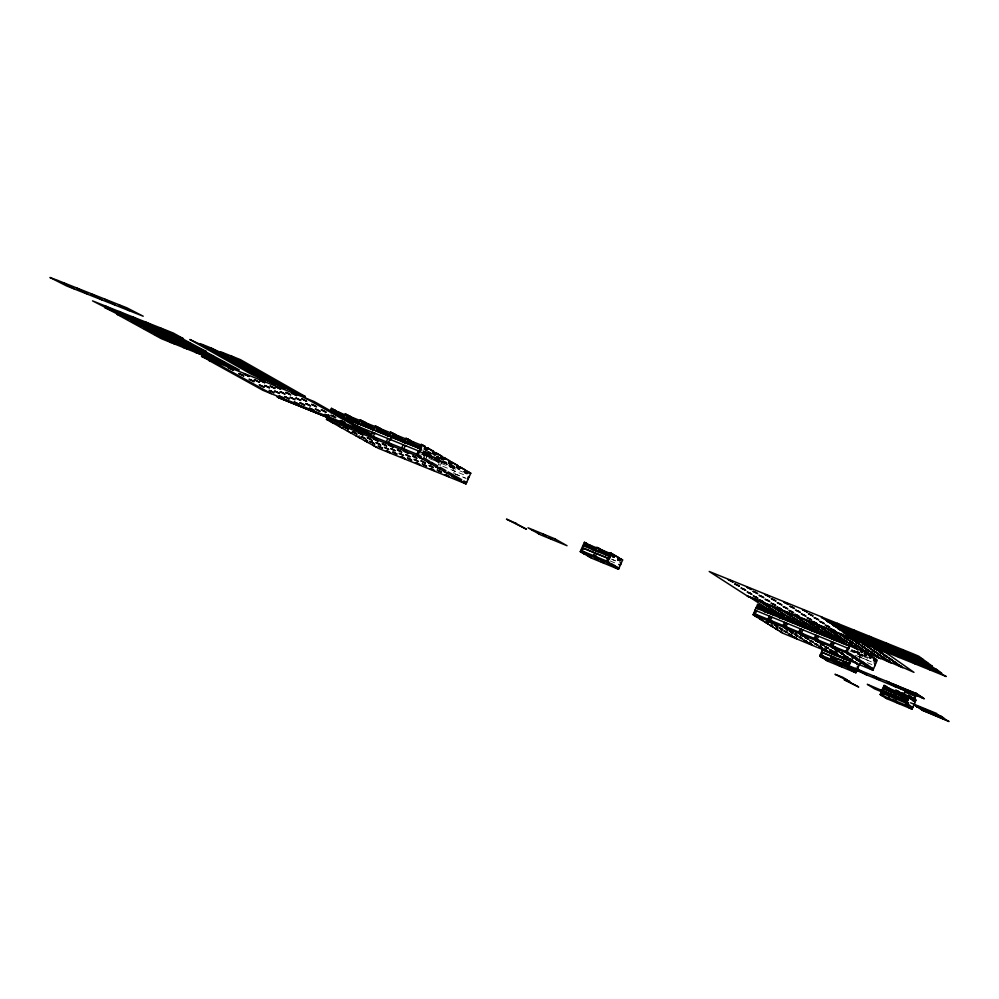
<?xml version="1.0" encoding="UTF-8"?>
<svg xmlns="http://www.w3.org/2000/svg" width="999" height="999" viewBox="0 0 999 999"><rect width="100%" height="100%" fill="white"/><g stroke="black" fill="none" stroke-linecap="round" stroke-linejoin="round"><path stroke-width="0.75" stroke-dasharray="5 3.75" d="M426.773 453.109L426.161 455.107A6.668 3.422 -68.2 0 0 428.459 456.431L429.52 454.707L437.038 459.253L436.213 460.951L438.461 462.262L439.085 460.864L436.838 459.565L437.862 459.977L437.237 461.363M434.765 457.742L434.153 459.727A6.618 3.372 -68.2 0 0 436.413 461.038L437.475 459.315L439.523 460.139L438.474 461.863A6.618 3.359 -68.2 0 1 436.213 460.564L436.813 458.566L433.903 456.805M859.677 654.944L858.453 654.133A6.206 1.886 -67.8 0 1 857.229 653.321L857.854 651.485M859.128 651.997L858.503 653.833A6.206 1.873 -67.8 0 0 859.727 654.645M862.774 654.67L862.212 655.981L860.988 655.169A6.206 1.873 -67.8 0 1 859.777 654.357L857.229 653.321L857.791 651.997M865.034 656.031L857.929 653.121L858.491 651.81M859.115 652.222L858.291 653.746L859.515 654.57M861.563 653.858L860.988 655.169L858.453 654.133L859.015 652.822M858.715 653.92L859.277 652.609M860.226 654.57L858.865 656.655M859.19 659.352L862 653.92M862.761 655.606L861.4 657.692M429.283 456.768L429.907 455.369L428.883 454.957L431.168 456.281L421.615 452.26M423.701 454.92L430.544 457.679L431.356 455.956M444.155 461.763L447.177 462.937L446.553 464.335L431.68 458.329L432.305 456.943L439.298 460.564L438.673 461.95L440.921 463.249L453.259 468.231L453.871 466.833L451.648 465.546M446.278 461.963L445.417 463.673L433.017 458.678L433.641 457.28L439.148 459.503M433.953 459.652L434.777 457.929M435.601 458.666L434.977 460.064L437.649 461.538L438.274 460.139M436.213 458.141L436.838 456.73M435.389 460.227L436.014 458.841L437.038 459.253M436.625 458.316L437.262 456.893L440.596 458.653M438.224 454.97L437.587 456.418L439.922 457.767M438.311 457.317L437.462 459.053L435.164 457.717M440.884 461.051L438.611 459.727L439.235 458.304L436.113 457.08M440.059 460.814L438.411 464.51L464.797 475.174M440.921 463.249L441.546 461.863L437.475 459.315M442.107 461.638L440.459 465.334L439.785 464.947M444.193 462.787L444.83 461.376M444.617 462.949L445.242 461.55M453.259 468.231L451.024 466.933L451.898 465.247M452.06 467.357L452.684 465.959M450.861 464.822L453.096 466.121L452.472 467.52L449.825 466.058M455.731 469.23L453.509 467.932L454.133 466.545L453.096 466.121M453.546 473.264L454.582 470.941L455.244 471.328M422.49 453.022L423.126 451.61M423.788 456.331L424.563 454.62L423.551 454.208M423.726 458.578L425.374 454.895L422.752 453.384L429.695 456.93L430.319 455.532L424.275 452.285L423.651 453.696L425.961 455.02L438.611 459.727M425.961 455.02L426.76 453.284M426.223 457.305L426.835 455.931L424.563 454.62M426.985 455.444L427.622 454.033M428.096 453.434L428.733 451.998M425.761 459.403L428.034 454.208L429.071 454.62L428.259 456.356L430.544 457.679M428.509 453.596L429.145 452.172L432.53 453.946M430.207 452.597L429.37 454.358L427.035 453.009L431.893 455.382M858.453 654.133L859.327 652.459M855.556 651.847A6.256 1.898 -67.9 0 0 856.692 652.297L857.579 650.624M430.432 452.172L429.358 453.933A6.806 3.496 -68.3 0 1 427.01 452.572M431.593 455.532L430.532 457.267A6.668 3.422 -68.2 0 1 428.234 455.944L428.833 453.933L423.526 450.849M423.738 455.919L424.8 454.208M427.222 451.81L430.007 452.934M426.985 451.935L431.168 453.608M424.875 451.298L430.519 453.571M424.9 451.723L427.222 452.659M431.156 454.845L425.611 452.609L424.975 454.021L422.664 452.684M423.788 452.11L430.919 454.957M423.564 452.222L430.532 455.032M435.864 457.18L440.072 458.878M434.328 456.968L435.364 457.392M419.992 451.973L438.911 459.602M441.108 460.726L446.69 462.987M423.151 454.046L422.127 453.633L424.4 454.945L421.703 453.858M425.374 454.895L427.41 455.706M428.259 456.356L433.017 458.678M426.835 455.931L439.085 460.864M441.546 461.863L449.762 465.184M451.136 465.734L453.871 466.833M450.686 465.809L459.016 469.168M420.741 453.921L431.68 458.329M450.424 465.896L455.969 468.131M448.788 465.634L451.273 466.645M436.213 460.951L438.673 461.95M451.024 466.933L453.509 467.932M428.946 458.404L438.461 462.262M459.865 470.904L462.624 472.015M454.458 473.626L465.971 478.296M455.119 474.013L465.197 478.084M858.853 652.434L851.648 649.6M851.822 650.199L858.84 653.059M851.136 650.349L855.381 652.085L854.145 651.261A6.256 1.911 -67.9 0 1 852.934 650.624M851.76 650.761L857.229 653.321M858.541 653.533L862.811 655.282M864.222 655.856L868.493 657.592M849.849 650.936L860.301 655.257M863.623 656.555L867.856 658.291M855.369 655.219L871.091 661.65M858.591 656.63L871.453 661.9M867.294 662.674L873.014 665.022M612.3 559.465L615.109 560.614M611.388 559.165L615.584 560.889M610.014 560.901L615.621 563.199M452.522 470.104L453.184 470.492L454.845 466.783L452.285 465.284L454.358 466.121L453.296 467.857A6.643 3.334 -68.2 0 1 451.073 466.558M437.674 458.741L439.972 460.064M447.914 464.685L443.156 462.362L445.417 463.673M422.777 450.786L429.071 454.62M428.334 451.323L431.006 452.884M439.073 457.592L436.451 456.056L438.536 456.893L437.462 458.653A6.743 3.434 -68.2 0 1 435.164 457.317M856.692 652.297L857.929 653.121M854.382 651.036L855.631 651.872M853.958 650.861L855.206 651.698M445.442 463.286A6.693 3.384 -68.2 0 1 443.181 461.975M443.369 462.45A6.693 3.384 -68.2 0 1 441.658 461.988M451.236 467.02A6.631 3.334 -68.2 0 1 449.001 465.721M435.377 457.804A6.743 3.447 -68.2 0 1 433.329 456.943M427.247 453.084A6.793 3.496 -68.3 0 1 425.025 451.985M422.452 452.597A6.718 3.472 -68.2 0 1 421.965 452.647M855.419 651.785A6.256 1.911 -67.9 0 1 854.17 650.948M852.334 649.387A6.306 1.936 -67.9 0 1 851.623 649.475"/><path stroke-width="1.5" d="M930.007 713.199L925.574 711.363M933.004 713.161L937.512 715.022M942.969 718.668L938.523 716.733M902.272 694.105L902.534 693.069L903.421 693.431L905.007 692.145L915.646 696.528L913.81 698.863L914.697 699.238L914.959 698.201L914.073 697.826L913.81 698.863M904.744 693.181L905.007 692.145M912.224 700.174L913.123 700.536L914.959 698.201M330.269 410.914L331.418 408.366L335.602 410.552L335.002 412.599A6.793 3.784 -68.4 0 0 337.562 414.048L344.218 417.157M373.701 429.895L375.424 426.024L380.394 428.534L379.782 430.594A6.868 3.684 -68.4 0 0 382.255 432.018M419.493 448.314L421.241 444.418L425.299 446.553L424.662 448.638A6.943 3.571 -68.3 0 0 427.06 450.037L428.171 448.239L433.628 451.436L432.992 453.496A6.881 3.509 -68.3 0 0 435.352 454.882L436.451 453.084L441.808 456.231L441.196 458.279A6.831 3.459 -68.3 0 0 443.506 459.64L444.592 457.854L449.875 460.951L449.25 462.987A6.768 3.397 -68.2 0 0 451.536 464.323L452.597 462.562L457.792 465.596L457.18 467.619A6.718 3.347 -68.2 0 0 459.428 468.931L460.489 467.182L465.596 470.179L464.985 472.177A6.656 3.297 -68.2 0 0 467.195 473.464L468.244 471.728L470.766 473.201L466.009 483.916L378.221 448.251L326.473 419.355L328.634 414.573M622.614 559.964L619.655 558.416L622.614 559.964L618.531 569.243L591.932 558.304L580.257 551.648L584.378 542.295L587.424 543.881L586.875 545.591A5.769 2.498 -67.8 0 0 588.548 546.565L596.59 550.287M595.416 550.661L596.853 547.39L600.624 549.275L600.074 550.998A5.782 2.46 -67.8 0 0 601.735 551.96M620.766 558.878L619.904 560.402A5.757 2.398 -67.8 0 1 618.294 559.452L618.843 557.742L615.122 555.556L614.248 557.08A5.794 2.435 -67.8 0 1 612.612 556.131L613.174 554.395L610.164 552.834L608.728 556.106M859.664 648.226L861.6 649.537L860.951 651.423A6.369 1.923 -67.9 0 0 862.199 652.26L863.099 650.549L865.946 652.484L865.296 654.357A6.319 1.898 -67.9 0 0 866.533 655.182L867.419 653.483L870.229 655.394L869.592 657.242A6.269 1.861 -67.9 0 0 870.803 658.066L871.677 656.38L870.391 655.856L874.45 658.254L873.813 660.089A6.231 1.836 -67.8 0 0 875.012 660.901L875.886 659.215L874.6 658.703L873.725 660.376A6.231 1.836 -67.8 0 1 873.576 660.439M907.404 698.551L908.378 695.429L910.526 696.578L910.002 698.101A5.195 1.424 -67.7 0 0 910.926 698.701L911.65 697.302L910.576 696.852L909.852 698.264A5.195 1.424 -67.7 0 1 909.614 698.363M911.65 697.302L913.773 698.688L913.248 700.212A5.157 1.399 -67.7 0 0 914.172 700.799L914.884 699.412L913.81 698.963L913.098 700.361A5.157 1.411 -67.7 0 1 912.562 700.474M914.884 699.412L915.933 700.099L912.05 709.178L886.975 698.763L880.169 694.542L884.09 685.401L886.275 686.55L885.589 688.448L886.063 687.349L885.089 686.725L884.615 687.824L887.537 689.672L898.988 694.205L897.214 693.468M898.039 693.593L898.725 691.695L895.853 690.247L894.879 693.368M897.639 690.996L894.492 698.326L896.64 699.687M898.201 693.219L897.239 692.607L897.714 691.508L910.289 696.927L911.225 697.539L910.751 698.638L909.814 698.026L910.289 696.927M908.116 697.764L900.099 694.442L898.725 692.369M900.099 694.442L900.561 693.356M905.231 702.784L906.617 700.386M908.453 695.953L907.979 697.052L897.239 692.607M912.05 709.178L905.519 705.069L909.452 695.878M911.225 697.539L910.326 697.165L909.852 698.264L910.926 698.701M907.167 704.058L908.416 704.57L907.641 706.405L906.38 705.881M847.202 665.996L848.788 663.361M855.881 672.777L847.864 667.707L850.499 661.588L822.327 650.012L819.704 656.093L828.059 661.288L855.881 672.777L859.864 663.511M851.847 659.864L849.287 658.816L853.096 660.676L851.847 659.864L852.409 658.541M853.371 656.006L854.682 656.543L854.095 657.891L851.51 656.518L852.821 657.055L853.408 655.694L850.186 653.583L849.6 654.944L846.977 653.558L847.564 652.185M862.562 650.824L861.975 652.172L860.726 651.336M865.658 652.921L865.084 654.27L866.32 655.094L866.895 653.758L864.572 652.484M864.659 654.782A6.319 1.898 -67.9 0 0 865.234 654.657L865.808 653.321M862.174 661.788L863.461 662.312L862.886 663.648L860.351 662.312L861.65 662.837L862.224 661.5L859.103 659.452L858.528 660.801L855.968 659.44L857.267 659.977L857.854 658.616L854.682 656.543M869.942 655.831L869.367 657.155L870.591 657.979L871.153 656.643L868.868 655.394M866.47 664.61L867.756 665.134L867.194 666.47L864.684 665.134L865.971 665.671L866.545 664.335L863.461 662.312M874.162 658.678L873.601 660.002L874.799 660.814L875.361 659.49L873.101 658.254M875.361 659.49L874.3 659.053L873.725 660.376L875.012 660.901M874.113 662.886L875.386 663.411L874.799 665.834M771.303 613.211L761.375 608.828A6.344 2.223 -67.9 0 1 759.914 607.904L760.551 606.018L757.579 604.42L753.109 614.735L782.941 633.254L872.926 670.217L877.247 660.152L875.886 659.215M885.164 685.838L884.202 688.948M887.537 689.672L887.999 688.586M888.486 688.898L888.011 689.984L890.896 691.82M888.81 697.389L891.907 690.159L886.375 686.862L889.709 688.748M892.706 697.589L894.093 695.204M885.089 686.725L895.778 691.146L895.304 692.245L884.615 687.824M796.028 633.291L795.454 634.627L796.827 635.501M795.928 637.949L793.443 636.925L797.264 638.786L795.928 637.949L796.478 636.65M798.701 631.793L800.499 628.895M799.999 632.33L801.373 629.158M804.17 626.211L805.219 623.788M805.369 624.475L804.832 625.898L808.216 627.534M800.811 636.326L800.236 637.649L801.585 638.498M806.568 636.525L805.993 637.874L807.354 638.748M810.164 642.257L809.59 643.556L810.913 644.392M814.347 638.186L815.721 635.014M816.695 632.729L817.744 630.307M815.646 638.723L817.02 635.539M819.717 634.065L820.366 631.38M818.069 641.72L815.459 640.659L819.43 642.594L818.069 641.72L818.656 640.359L816.957 639.26L818.743 636.338M820.629 645.504L820.054 646.828L821.365 647.652M822.789 644.755L820.204 643.693L824.125 645.616L822.789 644.755L823.376 643.406M821.74 655.819L821.215 657.03L823.576 658.254L822.414 657.779L822.939 656.568M825.174 648.413L824.6 649.725L825.898 650.536L826.46 649.238M822.377 657.517L822.901 656.293M830.082 644.63L831.867 641.695M832.442 639.16L834.015 635.501M831.405 645.167L832.779 641.97M833.765 639.697L835.339 636.038M825.923 658.428L825.399 659.627L827.734 660.851L826.585 660.364M835.601 639.01L836.65 636.575M836.051 655.556L831.018 653.234A5.682 1.786 -67.8 0 1 829.844 652.484L830.369 651.273M836.2 638.623L836.787 637.262L846.041 641.021M833.066 646.253L832.479 647.627L833.803 648.488M831.443 655.544L830.931 657.767M832.192 653.97L832.716 652.772M833.99 652.547L837.811 654.407L833.99 652.547L834.552 651.223M835.826 651.748L835.264 653.059L836.538 653.883M837.686 649.263L837.1 650.624L838.411 651.473M833.091 660.177L834.677 657.567M836.525 653.583L837.1 652.26M834.265 660.664L835.489 657.817M842.681 643.518A6.394 1.986 -67.9 0 1 842.107 642.569L842.694 641.208M835.439 661.151L837.025 658.528M842.244 652.222L841.658 653.571L842.944 654.407M839.322 665.621L838.161 664.897L841.645 666.583L839.322 665.621L839.847 664.422M845.454 657.742L844.929 658.94A5.707 1.761 -67.8 0 1 843.78 658.204L842.619 657.454L843.144 656.243M845.941 651.111L847.701 648.164M848.301 645.616L849.874 641.957L852.696 643.506L849.874 641.957M843.968 658.541L844.48 657.342M872.926 670.217L846.665 653.034L849.625 646.166L756.031 608.004L755.057 610.239L849.038 648.713L849.625 646.166M758.853 604.932L757.741 608.803M759.028 605.619L760.501 606.555L759.914 607.904L758.441 606.967L759.028 605.619L770.391 610.239M755.544 614.535L754.957 615.884L757.704 617.32L756.43 616.795L757.017 615.459M759.764 608.416A6.344 2.223 -67.9 0 0 760.114 608.316L761.375 608.828L761.962 607.492M762.836 609.765L763.411 608.428L767.657 610.152M760.664 617.732L760.089 619.068L762.799 620.479L761.538 619.967M761.35 619.58L761.925 618.256M765.983 610.314L765.396 611.638L763.96 610.714M767.744 619.13L769.542 616.258M771.128 611.338L770.516 614.01M768.406 622.29L767.831 623.613L766.395 622.714L766.97 621.403M771.815 610.814L771.228 612.162L758.441 606.967M769.03 619.655L770.391 616.508M771.365 614.26L772.926 610.651M770.304 620.179L772.102 617.307M773.688 612.375L773.076 615.059M785.202 618.868L776.66 615.059A6.356 2.185 -67.9 0 1 775.236 614.135L773.788 613.211L774.375 611.863M771.54 622.664L768.98 621.615L772.976 623.576L771.54 622.664L772.115 621.316M775.236 614.135L775.811 612.787M775.599 614.622L776.186 613.286M771.54 626.173L772.776 626.685L771.378 625.811L771.94 624.5M778.096 615.983L778.671 614.635M780.731 616.321L780.157 617.657L778.745 616.745M781.156 616.495L780.581 617.832L779.17 616.92M776.985 627.909L776.423 629.208L777.659 629.72L776.273 628.858L776.835 627.547M783.166 625.436L784.54 622.277M781.23 632.205L782.467 632.704L781.093 631.855L781.655 630.556M784.465 625.973L785.826 622.814M786.812 620.554L788.373 616.932L789.66 617.469L788.099 621.078M786.388 631.967L783.878 630.943L787.761 632.829L786.388 631.967L786.95 630.656M791.171 630.219L790.584 631.568L791.982 632.442M791.183 634.977L788.698 633.953L792.544 635.826L791.183 634.977L791.757 633.666M585.489 542.757L584.565 546.303M585.189 544.617L585.726 543.406L596.903 547.964L596.366 549.188L585.189 544.617L587.612 546.191M582.904 551.635L582.367 552.847L585.152 554.27L584.04 553.808L584.577 552.597M585.726 543.406L587.412 544.38L586.875 545.591L585.764 545.142A5.769 2.498 -67.8 0 0 586.276 545.941M586.888 546.178A5.769 2.498 -67.8 0 0 587.437 546.116L588.548 546.565L589.073 545.354M591.57 546.803L591.033 548.014L593.418 549.562L593.955 548.351M591.508 556.368L590.983 557.579L589.323 556.643L589.86 555.432M594.867 548.726L594.343 549.937L595.978 550.886M593.269 555.556L595.029 552.984M598.726 548.164L597.789 551.71M599.15 548.888L600.799 549.85L600.262 551.073L598.613 550.112L599.15 548.888L610.389 553.483M596.678 558.741L594.817 557.966L598.339 559.69L596.678 558.741L597.215 557.517L595.142 556.318L596.89 553.758M600.986 551.66L601.523 550.437L599.875 549.475L600.799 549.85M610.551 555.856L603.558 552.996L604.095 551.785M602.447 562.037L600.599 561.276L604.083 562.974L602.447 562.037L602.984 560.826M606.568 561.013L607.829 558.154M618.531 569.243L607.155 562.712L611.288 553.296M612.961 554.832L612.424 556.056L614.06 557.005L614.597 555.781L612.025 554.445M618.643 558.166L618.106 559.378L619.717 560.327L620.242 559.115L617.707 557.779M619.068 568.031L617.057 566.883L616.52 568.094L615.409 567.632L615.946 566.421M620.304 565.209L621.191 563.186L620.079 562.737M433.429 451.973L432.779 453.421L435.139 454.795L435.789 453.346L432.367 451.536M430.631 462.075L431.905 462.587L431.268 464.036L427.622 462.162L428.896 462.687L429.545 461.226L423.588 457.817L422.939 459.265L419.243 457.367L420.529 457.892L421.191 456.431L418.169 454.695L327.123 417.919M441.62 456.768L440.984 458.204L443.294 459.552L443.931 458.116L440.559 456.331M439.198 470.904L437.112 470.054L441.471 472.202L439.198 470.904L439.822 469.493M449.675 461.476L449.038 462.899L451.323 464.235L451.948 462.812L448.626 461.051M457.604 466.121L456.968 467.532L459.215 468.843L459.84 467.432L456.555 465.696M454.82 475.949L456.068 476.461L455.444 477.872L451.935 476.073L453.196 476.585L453.821 475.162L448.151 471.915L447.515 473.339L443.956 471.516L445.229 472.028L445.866 470.591L440.097 467.282L439.46 468.718L435.864 466.87L437.125 467.395L437.774 465.959L431.905 462.587M467.607 471.978L465.409 470.691L464.785 472.09L466.983 473.376L467.607 471.978L466.57 471.553L465.946 472.964A6.656 3.297 -68.2 0 1 465.034 472.952M371.665 442.195L369.63 441.371L374.076 443.544L371.665 442.195L372.29 440.796M377.51 429.245L378.159 427.809L390.846 432.904L390.197 434.353L377.672 429.757M375.674 439.747L373.576 438.898L378.159 441.158L375.674 439.747L376.323 438.299L373.201 436.538L374.725 433.154L375.474 433.578M374.725 444.393L374.113 445.766L372.914 445.279M380.07 446.903L378.047 446.091L382.455 448.239L380.07 446.903L380.694 445.517M387.55 435.214L388.599 435.639L386.151 434.228L386.8 432.792M386.313 441.833L387.837 438.436M388.923 436.014L390.659 432.142L395.604 434.64L393.494 433.791M392.782 432.992L390.696 439.722L389.96 439.298L388.436 442.694L390.497 443.856M392.744 435.377L393.394 433.916L406.181 439.048L405.532 440.509L392.657 435.776M390.884 445.904L388.761 445.042L393.331 447.29L390.884 445.904L391.533 444.443M402.659 441.296L403.708 441.72L401.298 440.322L401.948 438.886M401.648 448.027L403.171 444.617M404.258 442.182L406.006 438.299L410.939 440.784L406.006 438.299M408.141 439.16L406.393 443.044L407.13 443.469M407.967 441.92L410.527 442.957L408.091 441.546L408.741 440.084L421.628 445.254M416.87 454.183L418.406 450.761L419.13 451.173M466.009 483.916L417.52 456.168L422.527 444.93M425.099 447.09L424.45 448.551L426.848 449.95L427.497 448.489L424.026 446.665M424.263 464.835L422.19 463.998L426.561 466.146L424.263 464.835L424.887 463.436M328.359 418.419L329.37 416.183M330.944 412.687L332.655 408.866L331.418 408.366M334.428 413.012A6.793 3.796 -68.4 0 1 333.766 412.1L335.002 412.599L332.442 411.138L333.092 409.715L348.052 416.146M344.168 418.144A6.743 3.734 -68.3 0 1 343.881 417.657L341.358 416.221L341.995 414.797M339.26 424.712L338.624 426.136L339.847 426.623M340.984 423.514L341.995 421.278M345.292 413.936L350.287 416.446L345.292 413.936L343.569 417.769L344.343 418.206M345.504 414.697L344.867 416.133L332.442 411.138M343.069 424.363L344.068 422.115M347.377 414.772L345.654 418.606L346.416 419.043M348.851 418.169L349.887 418.581L347.352 417.132L348.002 415.696L360.514 420.716M348.027 429.632L347.402 431.031L348.614 431.531M357.654 423.189L358.678 423.601L356.181 422.177L356.83 420.754M355.994 429.582L357.505 426.211L358.254 426.648M360.302 419.967L365.284 422.465L360.302 419.967L358.579 423.813L359.34 424.238M358.079 430.419L359.59 427.06M362.4 420.804L360.676 424.65L361.426 425.087M356.668 434.465L356.031 435.864L357.255 436.351M366.358 425.624L362.387 423.176L363.037 421.728L375.636 426.785M359.103 435.826L358.479 437.225L359.69 437.712M372.552 429.183L373.589 429.607L371.128 428.184L371.765 426.76M366.371 439.71L365.746 441.096L364.535 440.609M367.57 440.571L366.945 441.945L368.144 442.432M371.104 435.689L372.615 432.305L373.364 432.729M377.535 426.873L375.799 430.744L376.548 431.168M761.375 608.828L762.299 607.142L764.522 608.566M615.122 555.556L613.998 555.094L613.124 556.63A5.794 2.435 -67.8 0 1 612.936 556.668M588.548 546.565L589.422 545.042L593.231 547.265M468.244 471.728L466.995 471.216L465.946 472.964L467.195 473.464M452.597 462.562L451.336 462.05L450.262 463.811A6.768 3.409 -68.2 0 1 449.113 463.723M342.158 414.285L338.661 412.3L337.562 414.048L336.326 413.561A6.793 3.796 -68.4 0 1 335.052 413.411M913.123 700.536L914.697 699.238M914.073 697.826L915.646 696.528M901.835 694.73L900.236 696.028L906.905 698.788M833.366 638.623L831.58 637.961L835.089 639.772M202.947 345.354L201.436 344.792L218.981 354.22M213.174 349.425L211.638 348.863L237.138 362.787L235.752 362.225M233.778 357.63L232.218 357.068L279.071 383.154L277.697 382.605M214.485 351.835L212.974 351.286L230.232 360.552M224.638 355.894L223.114 355.332L248.164 369.006L246.79 368.456M234.852 359.965L233.304 359.403L250.424 368.619M245.105 364.048L243.556 363.486L268.369 377.085L266.983 376.536M225.799 358.204L224.3 357.654L241.271 366.758M235.889 362.237L234.378 361.675L271.291 382.267L285.377 388.524M246.029 366.283L244.505 365.721L261.338 374.787M236.913 364.46L235.414 363.911L252.11 372.864M246.94 368.469L245.429 367.907L269.643 381.118L268.281 380.569M257.018 372.49L255.494 371.928L272.053 380.844M267.133 376.536L265.609 375.974L289.585 389.111L288.212 388.561M247.827 370.592L246.328 370.042L262.762 378.846M267.794 378.584L266.271 378.034L282.567 386.788M277.847 382.617L276.323 382.055L296.241 392.882L305.319 396.528L240.409 359.64L230.944 355.869L235.04 358.191L233.629 357.63M258.541 376.623L257.055 376.074L275.474 384.553L266.933 380.032L268.431 380.582M278.384 384.565L276.873 384.016L295.329 392.52L286.95 388.087L288.374 388.574M818.418 625.774L816.57 625.099L820.266 627.01M829.819 630.406L827.959 629.757L831.643 631.63M841.283 635.052L839.41 634.365L843.069 636.263M852.796 639.735L850.898 639.035L854.557 640.933M864.372 644.43L862.462 643.731L866.096 645.616M812.512 624.775L810.713 624.088L814.36 625.998M875.998 649.15L874.075 648.438L877.696 650.324M823.775 629.358L821.94 628.683L825.586 630.569M835.089 633.953L833.241 633.266L836.875 635.152M846.465 638.573L844.592 637.886L848.213 639.76M857.891 643.219L856.006 642.519L859.615 644.392M795.666 619.305L793.905 618.631L797.539 620.529M806.742 623.813L804.957 623.126L808.578 625.024M880.918 652.572L878.995 651.86L882.579 653.733M817.856 628.334L816.058 627.697L819.667 629.532M829.033 632.879L827.209 632.205L830.818 634.065M840.271 637.437L838.423 636.763L842.02 638.623M790.147 618.406L788.386 617.757L792.007 619.617M851.56 642.032L849.699 641.383L853.283 643.206M801.086 622.852L799.337 622.177L802.921 624.063M862.899 646.64L861.026 645.953L864.597 647.802M812.075 627.322L810.314 626.648L813.885 628.521M874.287 651.273L872.402 650.574L875.961 652.422M823.114 631.818L821.315 631.193L824.899 633.004M885.738 655.931L883.84 655.232L887.374 657.067M834.215 636.338L832.392 635.701L835.963 637.512M784.739 617.519L783.029 616.858L786.6 618.731M845.354 640.871L843.531 640.222L847.09 642.032M795.554 621.927L793.805 621.278L797.389 623.114M856.555 645.429L854.719 644.742L858.253 646.578M806.405 626.348L804.67 625.674L818.893 631.468L813.735 628.421M867.819 650.012L865.958 649.325L869.48 651.148M817.319 630.794L815.546 630.169L819.105 631.967M879.12 654.607L877.247 653.92L880.768 655.744M828.283 635.252L826.498 634.627L830.032 636.413M890.484 659.24L888.598 658.541L892.095 660.351M839.297 639.735L837.487 639.073L841.021 640.883M790.134 621.016L788.423 620.354L791.97 622.19M850.361 644.243L848.538 643.568L852.06 645.379M800.873 625.386L799.15 624.725L802.672 626.56M861.475 648.763L859.652 648.089L863.148 649.899M811.65 629.782L809.914 629.108L813.423 630.943M872.651 653.321L870.803 652.634L874.287 654.445M822.477 634.19L820.716 633.566L824.225 635.352M883.878 657.891L882.005 657.23L885.489 659.003M895.154 662.487L893.281 661.788L896.74 663.586M844.292 643.081L842.507 642.419L845.991 644.218M855.281 647.552L853.471 646.89L856.942 648.676M866.32 652.047L864.497 651.373L880.556 658.728L851.111 638.573L841.058 634.49L842.931 635.764L841.433 635.152M898.201 687.474L903.108 689.51M877.409 656.568L875.574 655.893L879.02 657.679M888.548 661.113L886.687 660.451L890.134 662.2M899.737 665.671L897.876 664.984L901.298 666.758M200.037 343.556L209.353 347.277L225.886 356.443L224.5 355.881M220.592 351.748L230.007 355.494L246.366 364.61L244.955 364.048M202.822 345.354L204.208 345.904M213.037 349.425L214.435 349.975L210.29 347.64L227.984 355.931M224.713 354.071L221.903 352.959L239.31 362.337M207.517 347.777L189.847 339.498L251.598 374.375L265.622 380.607M112.712 310.639L104.82 307.617L121.204 315.971M125.936 315.909L111.851 310.165L122.377 314.623M139.248 321.216L125.075 315.434L135.652 319.917M152.66 326.561L138.399 320.754L149.026 325.249M166.146 331.943L151.811 326.099L162.487 330.619M179.733 337.362L165.31 331.481L176.036 336.026M214.348 351.835L215.734 352.385M234.703 359.952L236.101 360.514M124.713 317.245L116.858 314.235L161.326 338.673L239.261 369.917L201.898 349.737M137.862 322.49L123.864 316.783L134.316 321.203M151.099 327.772L137.013 322.028L147.515 326.473M164.41 333.092L150.25 327.31L160.802 331.78M177.822 338.449L163.586 332.63L174.176 337.125M191.321 343.831L176.998 337.987L187.637 342.495M225.662 358.204L227.035 358.753M245.891 366.283L247.277 366.833M132.168 322.003L146.041 327.672L135.677 323.276M145.205 327.21L159.153 332.917L148.739 328.496M158.329 332.455L172.352 338.186L161.9 333.753M171.541 337.737L185.652 343.506L175.137 339.048M184.827 343.044L199.026 348.851L188.474 344.38M198.214 348.401L206.393 351.536L178.896 336.9L183.454 338.711L173.351 333.067L92.545 300.886L109.191 309.365M236.775 364.448L238.137 364.997M256.868 372.49L258.242 373.039M143.781 328.384L148.089 330.107M156.731 333.566L161.064 335.302M169.78 338.786L174.138 340.534M182.904 344.043L187.3 345.791M196.116 349.325L200.537 351.099M209.415 354.645L213.873 356.431M247.69 370.592L249.038 371.128M267.645 378.571L269.006 379.121M155.17 334.653L159.453 336.363M168.057 339.81L172.365 341.533M181.019 345.005L185.352 346.74M194.068 350.224L198.439 351.973M207.193 355.494L211.588 357.255M220.417 360.789L224.837 362.562M258.391 376.611L259.74 377.147M278.221 384.553L279.583 385.102M334.365 410.052L335.602 410.552M380.394 428.534L375.424 426.024M425.299 446.553L421.241 444.418M337.437 411.8L338.661 412.3M428.171 448.239L426.885 447.714L433.628 451.436M334.615 410.764L335.652 411.176L333.092 409.715M349.5 416.733L350.537 417.157L348.002 415.696M364.498 422.752L365.547 423.176L363.037 421.728M379.583 428.821L380.631 429.233L378.159 427.809M408.616 440.472L409.677 440.896M380.594 429.657L381.643 430.082M395.754 435.751L396.815 436.176M426.423 448.064L427.497 448.489M347.352 417.132L359.865 422.165M362.387 423.176L374.987 428.234M408.091 441.546L420.966 446.715M436.451 453.084L435.164 452.572L441.808 456.231M363.848 424.2L364.897 424.612M434.715 452.922L435.789 453.346M349.937 419.031L359.078 423.126M364.885 425.037L374.063 429.158M379.957 431.093L390.534 435.776M395.104 437.187L405.731 441.895M409.977 443.593L419.617 447.477M432.817 452.584L437.062 454.283M341.358 416.221L344.106 417.32M356.181 422.177L358.953 423.289M371.128 428.184L373.901 429.308M386.151 434.228L390.359 435.926M401.298 440.322L405.532 442.02M419.393 447.602L416.546 446.453L420.267 448.801M444.592 457.854L443.319 457.355L447.277 459.665M343.881 417.657L342.657 417.157A6.731 3.734 -68.3 0 0 343.294 418.044M335.489 414.51L421.516 449.263L420.417 451.698L353.196 424.475M443.931 458.116L442.869 457.692L445.179 459.041M337.699 415.534L343.481 417.857M346.366 419.018L373.826 430.07M376.71 431.231L388.274 435.889M391.171 437.05L420.067 448.676M448.601 460.439L449.875 460.951M451.948 462.812L450.899 462.387L450.262 463.811L451.536 464.323M443.506 459.64L442.232 459.128A6.818 3.459 -68.3 0 1 441.071 459.028M457.792 465.596L451.336 462.05M459.228 466.67L460.489 467.182M458.803 467.008L459.84 467.432M465.596 470.179L460.514 467.42M470.766 473.201L466.995 471.216M464.622 471.178L468.768 472.839L466.57 471.553M463.736 471.665L464.985 472.177M278.446 397.664L369.692 434.515M821.39 616.907L912.899 653.733L918.78 656.231L922.989 659.34L912.399 655.182M823.039 618.031L821.453 617.382L824.662 619.143M826.285 620.267L832.354 622.939L827.097 620.816M831.955 622.664L848.213 629.358L836.837 624.525M847.826 629.083L864.185 635.814L852.746 630.956M863.798 635.539L880.256 642.307L868.768 637.437M879.894 642.045L896.453 648.851L884.902 643.955M896.091 648.588L912.749 655.431L901.148 650.511M828.708 621.927L827.135 621.291L830.306 623.026M326.473 419.355L417.52 456.168M831.905 624.113L837.911 626.773M329.695 421.153L330.931 421.653M832.691 624.662L842.756 628.621M858.528 635.002L842.369 628.346L853.646 633.141M874.412 641.42L858.153 634.727L869.48 639.547M890.409 647.889L874.038 641.158L885.426 645.991M906.505 654.407L890.047 647.627L901.485 652.484M922.714 660.963L906.155 654.145L917.644 659.028M332.267 422.577L333.491 423.077M834.277 625.749L832.716 625.112L835.851 626.823M837.412 627.896L843.368 630.531L838.186 628.433M842.981 630.269L858.978 636.85L847.789 632.105M858.603 636.588L874.687 643.206L863.448 638.436M874.312 642.944L890.496 649.612L879.22 644.817M890.146 649.35L906.43 656.056L895.079 651.248M906.081 655.806L922.452 662.549L911.063 657.717M922.114 662.3L932.529 666.408L928.483 663.411L922.377 660.714L927.809 662.911L923.675 659.852L917.507 657.13M341.146 427.535L342.37 428.034M839.747 629.495L838.198 628.87L841.283 630.556M842.819 631.618L848.725 634.215L843.581 632.142M848.351 633.953L864.21 640.496L853.121 635.789M863.835 640.234L879.794 646.803L868.655 642.082M879.432 646.553L895.479 653.171L884.29 648.413M895.129 652.909L911.275 659.565L900.037 654.795M910.938 659.315L927.172 666.008L915.883 661.213M926.847 665.759L937.174 669.842L927.147 664.223M349.875 432.417L351.099 432.917M845.117 633.179L843.581 632.567L846.628 634.228M848.139 635.264L853.983 637.849M848.888 635.776L858.728 639.66M874.125 645.903L858.353 639.41L869.342 644.068M889.634 652.197L873.763 645.654L884.802 650.349M905.244 658.516L889.285 651.947L900.374 656.655M920.953 664.897L904.894 658.279L916.033 663.011M936.762 671.303L920.616 664.647L931.805 669.405M850.386 636.8L848.863 636.188L851.872 637.824M853.358 638.848L946.215 676.523L936.438 671.066L941.732 673.214L937.836 670.329L931.842 667.682M747.015 595.791L853.72 639.098M747.864 596.341L855.194 640.109L820.978 616.62L709.203 571.478L748.713 596.89M818.581 625.874L820.067 626.485L818.131 625.187L828.071 629.22L858.541 649.75L845.853 644.118M829.982 630.506L831.468 631.106L829.57 629.832L839.56 633.89L869.517 654.233L856.805 648.588M852.946 639.835L854.445 640.446L852.609 639.185L862.711 643.281L891.632 663.249L878.883 657.579M864.51 644.53L866.021 645.142L864.222 643.893L874.362 648.014L902.771 667.782L889.997 662.112M876.135 649.25L877.659 649.862L875.886 648.626L886.076 652.772L913.973 672.352L901.16 666.67M808.79 622.315L814.135 625.474L812.674 624.887M820.117 626.91L825.399 630.057L823.925 629.457M831.493 631.53L836.725 634.652L835.239 634.053M842.919 636.163L848.101 639.273L846.615 638.673M854.407 640.834L859.527 643.918L858.041 643.319M865.946 645.516L871.066 649.05M877.547 650.237L882.567 653.284L881.056 652.672M375.274 446.603L376.473 447.09M814.21 625.898L819.467 629.02L818.019 628.433M825.436 630.469L830.644 633.566L829.182 632.979M836.725 635.052L841.882 638.136L840.421 637.537M848.076 639.672L853.171 642.732L851.697 642.132M859.477 644.305L864.522 647.34L863.036 646.74M870.928 648.95L875.923 651.972L874.425 651.373M882.442 653.633L887.374 656.63L885.876 656.031M795.828 619.405L797.264 619.992L784.153 611.4L793.955 615.372L801.31 620.229L799.962 619.954L808.341 624.5L806.892 623.913M797.377 620.429L802.672 623.538L801.235 622.951M808.428 624.924L813.661 628.009L812.224 627.422M819.517 629.432L824.799 633.104M830.669 633.965L835.813 637.025L834.352 636.438M841.882 638.523L846.965 641.558L845.504 640.971M853.134 643.106L858.166 646.116L856.705 645.529M864.447 647.702L869.43 650.699L867.956 650.099M875.823 652.335L880.743 655.307L879.257 654.707M887.249 656.98L892.107 659.927L890.621 659.328M777.234 613.024L784.377 615.933M794.143 619.904L789.822 618.144L789.235 619.505L790.646 620.416A6.381 2.148 -67.9 0 0 790.696 620.629M798.451 621.665L801.335 622.827M805.519 624.313L806.805 624.837M809.277 626.061L815.808 628.721M821.028 630.844L828.908 634.053M831.53 635.114L834.153 636.188M761.026 606.63L762.299 607.142M776.31 612.837L777.584 613.361M790.296 618.506L791.72 619.08L772.939 606.843L782.692 610.801L815.122 632.055L802.522 626.46M837.125 637.587L838.448 638.124M760.501 606.555L759.44 606.131L760.901 607.067M851.298 643.506L852.409 643.955M780.993 615.097L786.3 618.194M791.857 619.517L797.115 622.602M802.771 623.963L807.979 627.022M822.639 632.192L823.725 632.629M824.749 632.904L829.857 635.938L828.433 635.352M835.813 637.412L840.883 640.421M846.94 641.932L851.947 644.929L850.499 644.343M858.116 646.49L863.074 649.45L861.625 648.863M869.342 651.061L874.25 654.008L872.789 653.408M880.631 655.644L885.476 658.578L884.015 657.979M891.97 660.264L896.765 663.174L895.291 662.574M810.314 627.459L811.6 627.996M855.868 646.003L857.179 646.54L855.219 645.217M773.788 613.211L779.507 615.534M783.79 617.282L786.65 618.443M793.556 621.253L799.312 623.601M826.997 634.877L820.441 632.205L821.79 633.104M838.848 639.697L844.13 641.857M855.793 646.553L856.892 646.99M786.45 618.631L791.683 621.678L790.284 621.116M797.227 623.014L802.422 626.061L801.023 625.486M808.066 627.434L813.211 630.444L809.602 628.983L810.963 629.87A6.356 2.073 -67.9 0 0 811.7 630.869M818.955 631.868L824.038 634.865L822.627 634.29M829.894 636.313L834.927 639.298L831.668 637.974M840.871 640.796L845.866 643.756L840.808 641.695L842.107 642.569M851.922 645.292L856.855 648.239L855.419 647.652M863.011 649.812L867.894 652.734L866.458 652.147M874.15 654.345L878.995 657.255L877.534 656.668M885.351 658.903L890.134 661.8L888.673 661.201M896.602 663.486L901.335 666.358L899.874 665.759M860.289 649L861.6 649.537M774.113 614.023L776.66 615.059M810.351 629.12L813.236 630.294M841.47 641.795L844.093 642.869M770.616 613.099L763.561 610.227L765.009 611.151A6.294 2.185 -67.9 0 0 766.458 612.062L767.881 612.986M784.49 618.756L778.808 616.433L780.231 617.345A6.319 2.148 -67.9 0 0 781.643 618.256L783.041 619.155M797.015 623.851L799.874 625.024M860.214 649.537L861.313 649.987M765.009 611.151L763.748 610.626A6.294 2.198 -67.9 0 0 765.197 611.55L766.458 612.062M780.231 617.345L778.958 616.833A6.306 2.16 -67.9 0 0 780.369 617.744M791.82 622.102L804.395 627.672L771.478 606.256L761.775 602.31L793.706 623.326L779.607 616.758M813.273 630.844L825.898 636.45L795.429 615.971L805.269 619.967L808.953 622.414M824.088 635.252L836.725 640.859L806.755 620.566L816.645 624.587L847.602 645.292L834.939 639.672M864.647 651.96L865.946 652.484M781.643 618.256L779.095 617.22A6.306 2.16 -67.9 0 1 778.77 617.32M868.943 654.869L870.229 655.394M863.998 653.821L865.296 654.357M871.153 656.643L870.079 656.206L871.29 657.03M865.234 654.657L866.533 655.182M587.424 543.881L584.378 542.295M600.624 549.275L596.853 547.39M613.174 554.395L610.164 552.834M586.475 544.005L587.412 544.38M601.523 550.437L602.447 550.824M614.597 555.781L613.661 555.407L613.124 556.63L614.248 557.08M605.494 552.36L609.69 554.07M618.843 557.742L613.998 555.094M753.696 613.386L848.888 652.734L848.301 654.095L846.977 653.558M598.613 550.112L609.852 554.707M611.488 555.669L612.612 556.131M619.318 558.728L620.242 559.115M599.675 551.123L603.558 552.996M591.583 548.526L592.694 548.975A5.732 2.46 -67.8 0 0 594.343 549.937L593.231 549.487A5.719 2.46 -67.8 0 1 591.858 549.063M753.109 614.735L846.665 653.034M605.606 554.545L607.642 555.382M619.904 560.402L618.781 559.939A5.757 2.41 -67.8 0 1 617.944 559.952M617.607 559.74L620.379 560.889M765.147 622.202L766.395 622.714M766.57 623.089L767.831 623.613M583.965 548.451L608.029 558.316M770.129 625.299L771.378 625.811M775.037 628.346L776.273 628.858M618.706 564.472L619.83 564.934M872.214 668.381L873.488 668.905L871.99 667.919L871.428 669.243L868.943 667.931L870.216 668.456L870.791 667.132L867.756 665.134M779.869 631.356L781.093 631.855M829.37 651.872L835.826 654.532M842.045 657.08L847.252 659.228M835.127 654.382L828.658 651.723L829.844 652.484M842.619 657.454L847.826 659.59M532.067 530.069L533.166 530.519M580.794 550.437L607.692 561.475L609.752 562.662L609.203 563.886L608.079 563.424L610.851 564.835L611.388 563.611L615.446 565.946L614.909 567.17L613.786 566.708L615.409 567.632M844.929 658.94L843.768 658.466A5.707 1.761 -67.8 0 1 843.631 658.528M538.299 533.578L539.41 534.028M580.257 551.648L607.155 562.712M857.304 666.258C859.44 665.821 857.429 670.292 856.106 668.044M588.211 556.181L589.323 556.643M823.226 652.846L834.477 657.479M837.299 658.641L848.551 663.274M589.872 557.13L590.983 557.579M830.818 657.642L835.351 659.577M843.306 662.774L849.262 665.309M888.161 682.067L889.397 682.579L888.835 682.217M898.738 686.638L893.755 684.477L913.223 692.607M908.341 690.509L918.006 694.58M859.365 670.354L861.75 671.603L860.526 671.103M888.785 682.467L887.549 681.967L891.632 684.028L891.071 683.666M889.06 682.654L893.868 684.552M820.229 654.882L862.274 672.215M891.283 684.103L920.129 695.991M863.436 672.951L865.796 674.188L864.585 673.688M922.239 697.389L891.445 684.502L893.843 685.476L893.293 685.114M865.733 674.425L838.149 662.275M894.267 686.051L896.041 686.9L895.491 686.55M866.021 674.612L924.325 698.776L921.727 697.364L922.252 697.714M819.704 656.093L847.864 667.707M855.231 671.078L856.405 671.565L854.982 670.666L854.47 671.877L852.159 670.679L853.333 671.153L853.845 669.942L850.986 668.131L850.461 669.355L848.126 668.131L849.312 668.618L849.837 667.407L848.388 666.483M886.275 686.55L884.09 685.401M898.725 691.695L895.853 690.247M910.526 696.578L908.378 695.429M913.773 698.688L910.576 696.852M886.063 687.349L885.176 686.987L887.037 687.974M907.242 696.116L898.089 691.695M889.335 689.135L895.978 691.882M914.872 699.65L915.933 700.099M912.499 699.138L913.386 699.5M899.15 693.83L897.302 692.856M885.501 688.623L886.563 689.06M912.174 699.762L914.172 700.799M884.54 689.098L907.067 698.413M901.872 697.627L906.056 699.362M901.31 697.614L905.306 699.275M889.947 694.817L894.13 696.553M901.098 699.437L906.955 701.935M913.71 704.732L940.646 716.046M919.43 708.166L930.569 712.786M932.429 713.561L943.63 718.206M880.169 694.542L905.519 705.069M881.393 695.304L882.641 695.816M882.379 695.916L883.615 696.428L882.467 695.741M884.802 697.414L886.038 697.926M885.776 698.014L887 698.526L885.863 697.851M909.652 707.941L910.901 708.453L911.675 706.63L912.824 707.367M781.156 615.197L760.326 601.723L750.661 597.802L775.549 613.811M847.164 680.257L846.103 679.645M924.4 709.59L919.917 707.729M900.936 688.074L896.003 686.051M915.371 694.03L910.414 691.982M917.494 695.429L912.549 693.393M63.461 282.842L74.588 288.973M105.794 306.156L116.246 311.913M117.969 312.874L128.247 318.519M129.932 319.455L140.022 325.012M141.683 325.936L151.586 331.381M153.222 332.292L162.949 337.65M164.56 338.536L174.113 343.793M169.842 342.083L170.629 342.52M195.592 352.41L196.378 352.834M77.073 288.236L88.124 294.343M119.118 311.463L129.508 317.207M131.219 318.157L141.421 323.788M143.107 324.712L153.122 330.244M154.77 331.156L164.61 336.588M166.234 337.487L175.886 342.832M177.485 343.706L186.975 348.951M182.68 347.227L183.466 347.664M104.57 299.151L115.484 305.207M146.054 322.19L156.294 327.884M157.992 328.821L168.044 334.415M169.705 335.339L179.57 340.821M181.206 341.733L190.896 347.115M192.507 348.002L202.023 353.296M203.596 354.17L212.949 359.365M208.591 357.617L209.378 358.054M90.772 293.669L101.761 299.762M132.542 316.808L142.857 322.527M144.555 323.476L154.683 329.083M156.356 330.007L166.296 335.514M167.944 336.426L177.71 341.833M179.321 342.732L188.911 348.039M190.497 348.926L199.925 354.146M210.027 359.765L271.204 393.656M118.469 304.658L129.296 310.689M159.653 327.61L169.83 333.279M171.503 334.215L181.493 339.785M183.142 340.696L192.932 346.166M194.555 347.065L204.183 352.422M205.769 353.309L215.222 358.579M216.783 359.453L226.061 364.623M221.678 362.862L222.452 363.299M234.852 368.144L235.614 368.569M344.131 424.95L346.253 426.148M329.433 419.018L331.581 420.217M359.128 431.019L361.238 432.205M333.978 412.187L336.526 413.636M305.182 397.952L362.874 430.656M348.439 418.007L351.386 419.617M356.78 420.167L351.248 417.345L354.707 419.33M363.424 424.026L365.921 425.462M406.843 450.636L403.783 448.888L405.307 445.479L406.044 445.904M585.689 553.046L581.905 550.886L583.666 548.326M369.63 425.324L366.196 423.351L371.703 426.161M582.554 547.877L609.44 558.903L610.339 556.855L583.453 545.841M456.068 476.461L461.65 479.657L461.026 481.068L459.777 480.556L463.249 482.33L463.873 480.931L466.62 482.517M378.521 430.094L381.418 431.68M386.738 432.205L381.256 429.395L384.652 431.356M393.718 436.201L396.591 437.787M402.235 441.133L405.07 442.694M468.081 479.258L467.42 478.871L468.456 476.548L469.105 476.923M401.885 438.286L398.539 436.338L397.44 438.124A6.893 3.646 -68.3 0 1 394.992 436.713M409.028 442.357L411.875 443.931M390.659 432.142L395.854 435.352M396.428 435.489L398.663 436.788M604.383 553.483L606.006 554.433M413.911 442.919L411.7 441.62L413.836 442.482L412.724 444.28A6.918 3.609 -68.3 0 1 410.314 442.869M588.311 544.592L590.859 546.078M602.609 550.437L605.119 551.91M600.749 549.675L603.259 551.148M846.815 680.107L845.778 679.47L847.539 680.207L842.544 677.16L835.014 674.288L849.874 681.63L846.752 680.269M883.241 693.918L882.017 693.156L883.416 690.784M883.416 693.993L884.402 694.605M758.278 615.971L754.969 613.898L756.767 611.038M824.1 657.042L821.39 655.356L822.976 652.747M882.179 693.481L880.956 692.719L906.305 703.234L907.479 703.983L906.692 705.818L905.444 705.294L906.568 705.956M770.254 622.14L771.703 623.051M775.286 625.299L776.71 626.186M780.244 628.396L781.655 629.27M785.127 631.455L786.513 632.317M789.947 634.465L791.308 635.314M794.68 637.437L796.028 638.274M835.214 662.812L836.4 663.548M839.322 665.384L840.484 666.108M837.549 661.887L833.903 659.602L916.62 693.656L915.858 693.156M909.827 708.016L908.715 707.354L909.964 707.866L910.751 706.043L908.416 704.57M785.651 628.446L787.075 629.345M804.944 640.621L806.28 641.47M846.016 664.585L849.587 666.857M850.174 667.232L853.708 669.467M787.524 627.622L785.751 626.498L787.549 623.613M822.327 650.012L821.815 652.272L849.962 663.848L850.499 661.588M894.992 696.053L867.294 684.303L874.575 688.848L900.711 699.675L899.475 698.9M895.991 696.69L898.488 698.276M801.161 634.802L802.547 635.676M810.751 640.896L812.1 641.758M815.434 643.88L816.757 644.73M844.817 663.473L845.678 661.475M902.222 699.974L902.996 698.164M857.304 669.03L866.595 674.974M826.885 650.586L828.071 651.348M897.152 693.219L898.101 693.83L898.663 692.132L897.714 691.508M757.579 604.42L759.277 605.494M762.15 607.342L764.372 608.766M889.697 688.985L890.846 689.722M915.509 705.619L913.635 704.645L914.697 702.996M923.176 710.539L921.328 709.602L947.976 720.828M916.57 706.343L917.519 706.955M922.252 709.977L916.595 706.568L917.544 707.18M803.046 633.965L801.298 632.854L803.096 629.957M914.872 705.469L941.832 716.82L939.972 715.871M922.539 710.376L949.05 721.515L947.314 720.654M910.589 702.809L936.9 713.598M781.006 617.332L774.138 613.249M895.778 691.146L896.727 691.758M816.77 641.183L818.131 642.057M821.49 644.23L822.839 645.079M826.148 647.215L827.472 648.064M830.743 650.162L832.042 650.998M839.709 655.918L840.971 656.73M899.874 692.432L902.085 693.868M929.632 711.763L930.569 712.362M935.189 715.346L932.417 713.985L933.341 714.585M929.632 711.975L930.569 712.574M932.417 713.773L933.341 714.372M927.759 710.988L933.353 714.16L929.632 712.187M846.141 656.48L847.414 657.305M850.561 659.34L851.81 660.152M854.919 662.162L856.143 662.961M910.326 697.165L911.25 697.764M835.713 647.652L832.716 645.704L834.502 642.782M942.744 717.407L943.655 718.006L940.896 716.433M886.812 681.193L895.691 686.975M942.719 717.619L946.34 719.967M918.755 695.079L915.371 693.144M920.866 696.478L917.507 694.555L918.031 694.917M922.964 697.876L919.629 695.966L920.154 696.315M874.6 658.703L875.973 659.627M874.3 659.053L875.486 659.864M871.677 656.38L874.45 658.254M837.349 623.339L842.132 626.66M842.919 627.21L847.614 630.469M848.388 631.006L852.996 634.203M853.758 634.74L858.291 637.874M859.04 638.398L863.486 641.483M864.21 641.995L868.581 645.017M853.408 629.832L858.079 633.104M858.853 633.653L863.436 636.875M864.197 637.399L868.693 640.559M869.442 641.083L873.85 644.18M874.587 644.705L878.92 647.739M879.644 648.251L883.903 651.236M869.58 636.363L874.137 639.597M874.887 640.134L879.37 643.319M880.107 643.843L884.49 646.952M885.214 647.477L889.522 650.536M890.246 651.036L894.467 654.045M895.166 654.545L899.325 657.504M885.863 642.944L890.309 646.141M891.046 646.665L895.404 649.8M896.115 650.312L900.399 653.396M901.11 653.908L905.306 656.93M905.993 657.429L910.126 660.389M910.801 660.888L914.859 663.798M902.259 649.562L906.592 652.709M907.304 653.234L911.55 656.331M912.249 656.842L916.408 659.877M917.094 660.376L921.19 663.361M921.865 663.86L925.873 666.783M926.535 667.27L930.481 670.142M425.774 449.525A6.931 3.571 -68.3 0 1 424.163 449.175M410.601 443.419A6.906 3.609 -68.3 0 1 410.089 443.456M408.966 443.069A6.906 3.609 -68.3 0 1 408.179 442.008M419.917 449.038A6.856 3.546 -68.3 0 1 418.731 447.764M418.993 448.289A6.856 3.559 -68.3 0 1 418.019 448.264M395.317 437.275A6.881 3.646 -68.3 0 1 395.055 437.312M393.881 437.05A6.881 3.646 -68.3 0 1 393.144 436.351M405.157 443.044A6.831 3.584 -68.3 0 1 403.509 441.633M403.808 442.182A6.831 3.596 -68.3 0 1 403.059 442.195M402.597 442.07A6.831 3.596 -68.3 0 1 402.185 441.833M380.157 431.181A6.856 3.684 -68.4 0 1 379.145 431.131M378.921 431.056A6.856 3.684 -68.4 0 1 378.122 430.457M388.661 436.051A6.806 3.621 -68.3 0 1 388.386 435.552M387.737 436.076A6.806 3.634 -68.3 0 1 387.1 435.764M365.097 425.124A6.843 3.721 -68.4 0 1 363.224 424.587M367.182 425.961A6.843 3.721 -68.4 0 1 364.672 424.525M373.663 430.007A6.781 3.659 -68.3 0 1 373.376 429.52M372.764 430.057A6.781 3.659 -68.3 0 1 372.115 429.732M350.137 419.118A6.818 3.759 -68.4 0 1 348.077 418.381M352.21 419.942A6.818 3.759 -68.4 0 1 349.687 418.506M358.766 424.013A6.756 3.696 -68.3 0 1 358.479 423.526M357.892 424.063A6.756 3.696 -68.3 0 1 357.043 423.576M607.454 555.307A5.744 2.435 -67.8 0 1 605.831 554.358M805.619 627.21A6.406 2.11 -67.9 0 0 806.255 627.11L807.542 627.634A6.406 2.098 -67.9 0 1 806.168 626.735M811.026 630.232A6.356 2.073 -67.9 0 1 810.701 630.344M812.312 630.756A6.356 2.073 -67.9 0 1 811.987 630.869M857.791 649.3A6.419 1.948 -67.9 0 1 856.53 648.438M775.386 614.535A6.356 2.185 -67.9 0 1 774.737 614.635M840.596 656.443A5.744 1.773 -67.8 0 1 839.747 655.769M857.766 664.21A5.719 1.723 -67.8 0 1 856.63 663.486M826.735 650.649A5.719 1.811 -67.8 0 1 825.686 649.825M908.478 699L907.691 700.836L882.055 690.159L882.841 688.323L908.478 699M901.535 698.763L908.678 702.984L893.68 695.516L902.934 699.325L901.535 698.763M210.04 360.814L208.641 360.302L262.912 390.309L371.566 434.165L314.223 401.573L201.436 356.318L210.04 360.814M515.909 523.314L514.622 522.814L526.448 529.22L506.468 519.118L515.909 523.314M58.004 280.532L49.95 277.485L66.546 285.914L143.219 316.221L126.885 307.842L58.004 280.532M155.919 333.117L147.265 329.658L157.542 334.016L155.919 333.117M168.968 338.336L160.252 334.852L170.579 339.235L168.968 338.336M182.093 343.594L173.327 340.085L183.704 344.48L182.093 343.594M195.317 348.876L186.488 345.354L196.915 349.775L195.317 348.876M208.629 354.208L199.738 350.649L210.215 355.095L208.629 354.208M167.258 339.373L158.654 335.926L168.856 340.247L167.258 339.373M180.22 344.568L171.566 341.096L181.818 345.442L180.22 344.568M193.269 349.787L184.565 346.303L194.855 350.661L193.269 349.787M206.418 355.057L197.64 351.536L207.979 355.931L206.418 355.057M219.643 360.352L210.814 356.818L221.191 361.213L219.643 360.352M230.457 368.544L228.284 367.682L233.466 370.217L230.457 368.544M246.104 374.825L243.918 373.951L249.076 376.498L246.104 374.825M261.863 381.156L259.665 380.282L264.822 382.817L261.863 381.156M277.759 387.537L275.549 386.65L280.682 389.185L277.759 387.537M293.781 393.968L291.546 393.069L296.666 395.604L293.781 393.968M240.921 374.363L238.773 373.501L243.881 376.011L240.921 374.363M256.468 380.619L254.308 379.745L259.403 382.255L256.468 380.619M272.14 386.913L269.955 386.039L275.05 388.536L272.14 386.913M287.937 393.256L285.739 392.382L290.809 394.88L287.937 393.256M303.846 399.65L301.636 398.763L306.693 401.261L303.846 399.65M251.211 380.095L249.076 379.233L254.121 381.705L251.211 380.095M266.671 386.313L264.51 385.439L269.543 387.912L266.671 386.313M282.242 392.57L280.07 391.695L285.09 394.168L282.242 392.57M297.939 398.888L295.741 398.002L300.761 400.474L297.939 398.888M313.748 405.244L311.538 404.358L316.546 406.83L313.748 405.244M261.326 385.714L259.203 384.865L264.186 387.3L261.326 385.714M276.686 391.895L274.55 391.034L279.52 393.481L276.686 391.895M292.17 398.126L290.01 397.265L294.967 399.7L292.17 398.126M307.754 404.408L305.582 403.534L310.539 405.969L307.754 404.408M323.476 410.739L321.278 409.852L326.223 412.287L323.476 410.739M271.266 391.246L269.156 390.397L274.076 392.807L271.266 391.246M286.538 397.402L284.415 396.541L289.323 398.951L286.538 397.402M301.923 403.596L299.775 402.734L304.683 405.144L301.923 403.596M317.42 409.84L315.259 408.978L320.142 411.376L317.42 409.84M333.029 416.133L330.856 415.259L335.739 417.657L333.029 416.133M281.044 396.678L278.946 395.841L283.803 398.214L281.044 396.678M296.216 402.809L294.106 401.948L298.963 404.333L296.216 402.809M311.513 408.966L309.378 408.116L314.223 410.489L311.513 408.966M326.91 415.184L324.762 414.323L329.595 416.695L326.91 415.184M342.432 421.441L340.272 420.567L345.08 422.939L342.432 421.441M368.406 433.791L277.073 396.915L370.979 435.252L368.406 433.791M731.305 580.968L728.259 579.745L733.141 582.167L731.305 580.968M749.662 588.386L746.59 587.15L751.46 589.572L749.662 588.386M768.181 595.866L765.084 594.617L769.929 597.027L768.181 595.866M786.837 603.408L783.716 602.147L788.548 604.557L786.837 603.408M805.656 611.001L802.509 609.74L807.329 612.137L805.656 611.001M737.699 585.127L734.665 583.903L739.497 586.301L737.699 585.127M755.918 592.494L752.871 591.258L757.679 593.656L755.918 592.494M774.287 599.924L771.216 598.676L776.011 601.061L774.287 599.924M792.794 607.404L789.697 606.156L794.48 608.528L792.794 607.404M811.463 614.947L808.341 613.686L813.099 616.058L811.463 614.947M345.604 427.584L343.531 426.748L348.139 429.008L345.604 427.584M360.589 433.641L358.504 432.804L363.099 435.052L360.589 433.641M406.193 452.085L404.058 451.223L408.616 453.471L406.193 452.085M743.968 589.21L740.971 587.986L745.741 590.359L743.968 589.21M762.05 596.528L759.028 595.304L763.785 597.664L762.05 596.528M780.281 603.896L777.234 602.659L781.967 605.019L780.281 603.896M798.651 611.326L795.579 610.089L800.299 612.437L798.651 611.326M817.17 618.818L814.073 617.569L818.78 619.917L817.17 618.818M354.433 432.53L352.372 431.693L356.93 433.928L354.433 432.53M369.318 438.561L367.245 437.724L371.79 439.947L369.318 438.561M384.328 444.63L382.23 443.793L386.763 446.016L384.328 444.63M399.425 450.749L397.327 449.9L401.848 452.122L399.425 450.749M414.647 456.905L412.525 456.056L417.033 458.266L414.647 456.905M750.137 593.219L747.165 592.007L751.872 594.343L750.137 593.219M768.081 600.474L765.084 599.263L769.779 601.598L768.081 600.474M786.163 607.804L783.141 606.58L787.836 608.903L786.163 607.804M804.395 615.184L801.348 613.948L806.018 616.271L804.395 615.184M822.776 622.627L819.692 621.378L824.35 623.701L822.776 622.627M363.112 437.4L361.064 436.575L365.572 438.773L363.112 437.4M377.922 443.394L375.861 442.569L380.344 444.767L377.922 443.394M392.832 449.438L390.746 448.601L395.229 450.799L392.832 449.438M407.842 455.519L405.744 454.67L410.214 456.868L407.842 455.519M422.964 461.65L420.854 460.801L425.312 462.987L422.964 461.65M756.193 597.152L753.234 595.953L757.904 598.264L756.193 597.152M774 604.37L771.028 603.159L775.674 605.469L774 604.37M791.957 611.638L788.948 610.426L793.581 612.724L791.957 611.638M810.039 618.968L807.017 617.744L811.638 620.042L810.039 618.968M828.271 626.361L825.224 625.124L829.832 627.409L828.271 626.361M386.376 448.164L384.328 447.327L388.761 449.5L386.376 448.164M401.198 454.17L399.125 453.334L403.559 455.507L401.198 454.17M416.121 460.214L414.036 459.378L418.456 461.55L416.121 460.214M431.143 466.308L429.046 465.459L433.454 467.632L431.143 466.308M762.15 601.011L759.215 599.825L763.823 602.11L762.15 601.011M779.819 608.191L776.86 606.992L781.468 609.265L779.819 608.191M797.639 615.409L794.655 614.198L799.237 616.47L797.639 615.409M815.584 622.689L812.587 621.478L817.157 623.738L815.584 622.689M833.678 630.032L830.656 628.796L835.201 631.068L833.678 630.032M394.692 452.847L392.657 452.023L397.053 454.17L394.692 452.847M409.428 458.816L407.38 457.992L411.763 460.139L409.428 458.816M388.349 451.548L386.338 450.736L390.696 452.859L388.349 451.548M402.897 457.455L400.861 456.63L405.207 458.766L402.897 457.455M417.532 463.399L415.497 462.574L419.83 464.697L417.532 463.399M432.28 469.393L430.219 468.556L434.54 470.679L432.28 469.393M447.127 475.424L445.054 474.575L449.363 476.698L447.127 475.424M786.95 628.97L784.365 627.921L788.361 629.87L786.95 628.97M802.459 635.327L799.862 634.265L803.845 636.213L802.459 635.327M833.79 648.164L831.168 647.09L835.127 649.025L833.79 648.164M776.56 625.811L774.013 624.775L777.984 626.71L776.56 625.811M791.87 632.08L789.31 631.043L793.256 632.966L791.87 632.08M807.279 638.398L804.707 637.35L808.641 639.273L807.279 638.398M838.411 651.161L835.801 650.087L839.722 651.997L838.411 651.161M781.505 628.92L778.983 627.884L782.916 629.795L781.505 628.92M796.715 635.152L794.18 634.103L798.089 636.013L796.715 635.152M812.025 641.42L809.465 640.371L813.373 642.282L812.025 641.42M827.447 647.739L824.862 646.69L828.758 648.588L827.447 647.739M842.956 654.108L840.359 653.046L844.242 654.944L842.956 654.108M801.498 638.161L798.975 637.137L802.846 639.023L801.498 638.161M816.707 644.405L814.173 643.368L818.031 645.254L816.707 644.405M832.017 650.686L829.457 649.637L833.316 651.523L832.017 650.686M847.427 657.005L844.854 655.956L848.7 657.829L847.427 657.005M806.205 641.146L803.696 640.109L807.542 641.982L806.205 641.146M821.315 647.34L818.793 646.303L822.627 648.176L821.315 647.34M554.832 538.798L528.009 527.784L540.509 534.815L567.032 545.716L554.832 538.798M810.838 644.068L808.353 643.044L812.15 644.904L810.838 644.068M825.861 650.237L823.351 649.2L827.147 651.061L825.861 650.237M840.971 656.443L838.448 655.406L842.232 657.255L840.971 656.443M856.193 662.687L853.646 661.65L857.417 663.486L856.193 662.687M544.542 534.915L542.682 534.153L546.316 535.914L544.542 534.915M550.724 538.411L548.876 537.649L552.472 539.398L550.724 538.411M875.249 676.897L872.801 675.886L876.398 677.634L875.249 676.897M879.232 679.457L876.785 678.458L880.356 680.194L879.232 679.457M836.388 663.299L834.053 662.325L837.562 664.035L836.388 663.299M882.691 690.958L880.831 690.197L883.715 691.608L882.691 690.958M886.263 693.206L884.415 692.432L887.262 693.843L886.263 693.206M847.052 680.794L844.155 679.832L858.715 687.012L847.052 680.794M894.904 700.911L893.118 700.174L895.866 701.51L894.904 700.911M898.238 702.996L896.465 702.26L899.187 703.583L898.238 702.996"/></g></svg>
